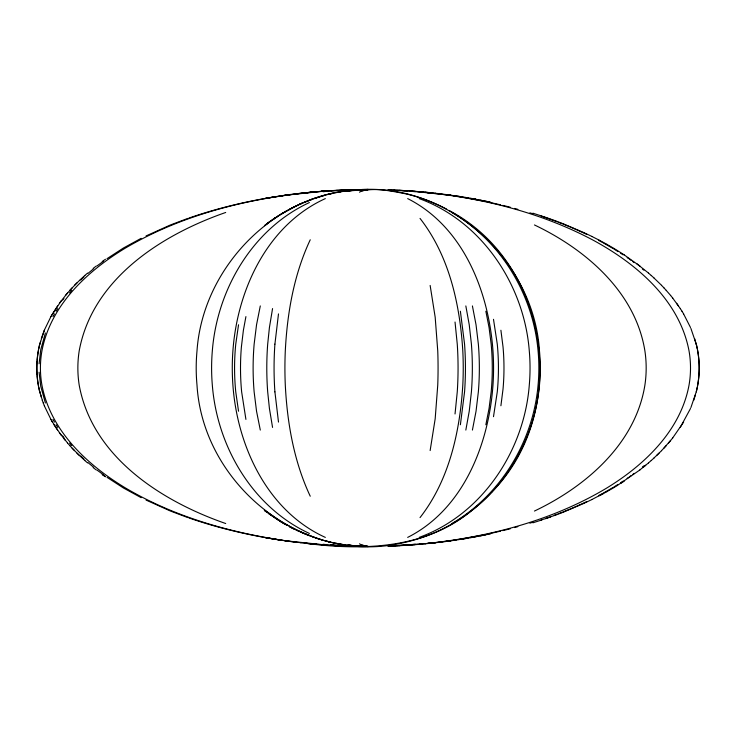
<?xml version="1.0" encoding="UTF-8"?>
<svg xmlns="http://www.w3.org/2000/svg" width="736" height="736" viewBox="0 0 736 736"><rect width="100%" height="100%" fill="white"/><g stroke="black" fill="none" stroke-linecap="round" stroke-linejoin="round"><path stroke-width="1.1" d="M39.091 363.777L40.738 349.72L45.393 333.003M274.914 344.117L278.493 313.913M455.032 413.972L457.258 391.883A100.262 27.848 -90 0 0 457.258 344.117L455.032 322.028M500.903 405.757L503.028 389.086A97.124 39.597 -90 0 0 503.028 346.914L500.903 330.243M460.386 424.764L464.563 391.883A99.167 29.458 -90 0 0 464.563 344.117L460.386 311.236M238.538 324.76L235.759 344.117A97.446 39.026 90 0 0 235.759 391.883L238.538 411.24M430.146 450.561L435.178 418.784L437.745 385.14A103.518 23.396 -90 0 0 437.745 350.86L435.178 317.216L430.146 285.439M272.559 308.577L269.422 327.502L267.692 344.117A98.661 30.369 90 0 0 267.692 391.874L269.422 408.498L272.559 427.423M493.497 416.686L497.269 391.883A97.327 37.959 -90 0 0 497.269 344.117L493.497 319.314M245.916 316.609L243.395 330.243L241.399 346.914A97.069 37.085 90 0 0 241.647 391.883L245.916 419.391M465.833 430.072L469.237 411.24L471.408 391.883A98.366 31.032 -90 0 0 471.408 344.117L469.237 324.76L465.833 305.928M472.411 430.072L476.036 411.24L478.354 391.883A97.768 32.706 -90 0 0 478.354 344.117L476.036 324.76L472.411 305.928M485.852 424.764L489.054 408.498L491.179 391.883A97.262 36.11 -90 0 0 491.17 344.126L489.054 327.502L485.852 311.236M260.296 305.928L256.542 324.76L254.15 344.117A97.538 33.681 90 0 0 254.141 391.883L256.542 411.24L260.296 430.072M39.873 344.117L40.618 341.329M695.492 394.671L693.772 400.228M41.336 338.551L44.289 330.243L50.922 316.609M44.39 330.243L39.772 344.117A97.281 96.462 -90 0 0 38.787 348.772M690.892 407.588L696.238 391.883A97.262 96.342 90 0 0 697.259 387.228M690.506 408.498L680.257 427.423M310.242 239.78C293.968 274.445 287.233 312.837 285.301 350.86A100.28 26.128 -90 0 0 285.301 385.14C287.233 423.163 293.968 461.555 310.242 496.22M52.937 316.609L54.473 313.913M50.821 316.609L61.364 300.674M51.437 315.707L57.574 305.928M683.643 422.087L672.686 437.929M56.092 311.236L57.776 308.577M59.331 303.287L67.629 292.919M62.597 300.168L63.922 298.402M420.026 517.592C449.282 480.148 459.899 431.673 462.797 385.14A98.219 28.612 -90 0 0 462.797 350.86C459.899 304.327 449.282 255.852 420.026 218.408M672.75 437.929L663.89 448.15M65.366 295.486L72.174 287.85M668.5 443.081L670.662 440.514M69.534 292.919L71.76 290.37M492.237 491.703C570.731 411.084 549.433 263.065 449.061 210.459M69.764 290.37L77.022 282.854M666.264 445.63L661.508 450.662M653.927 458.059L661.572 450.662M74.465 285.338L79.552 280.388M656.521 455.612L659.051 453.146M80.702 280.076L83.895 277.003M79.46 280.388L84.824 275.522M651.25 460.478L653.982 458.059M84.732 275.522L87.575 273.12M648.508 462.88L651.314 460.478M639.869 469.927L648.563 462.88M87.97 273.415L93.757 268.622M642.427 467.02L643.862 465.842M642.813 467.608L645.702 465.253M93.178 268.392L96.223 266.073M264.721 225.612L269.091 222.281M264.463 225.612L268.741 222.281M639.924 469.927L617.366 485.466M266.644 223.928L270.968 220.671M632.693 474.508L634.23 473.368M97.06 265.88L103.39 261.298M107.014 258.676L123.464 247.995L141.146 238.335M629.556 476.753L631.129 475.631M102.249 261.492L105.478 259.247M271.317 220.671L278.125 216.071M271.078 220.671L275.503 217.562M627.155 478.418L628.756 477.305M273.323 219.098L280.131 214.608M620.586 482.788L623.088 481.169M620.825 483.331L624.165 481.169M451.922 523.526C500.903 494.923 533.168 441.37 538.071 385.14A110.483 65.136 -90 0 0 538.071 350.86C533.168 294.63 500.903 241.077 451.922 212.474M618.056 484.398L613.769 487.048M280.444 214.608L294.52 206.66M280.223 214.608L282.477 213.182M613.898 487.572L617.412 485.466M359.49 192.188L361.054 191.305M612.904 487.572L603.088 493.212M613.944 487.572L606.777 491.703M282.569 213.182L287.233 210.459M591.818 499.569L606.823 491.703M287.518 210.459L299.708 204.332L312.128 199.226M598.478 495.696L602.177 493.718M599.417 495.696L603.124 493.718M407.67 537.4C463.386 509.294 488.778 444.323 492.973 385.14A95.956 36.009 -90 0 0 492.973 350.86C488.778 291.677 463.386 226.706 407.67 198.6M289.726 209.153L296.985 205.482M534.446 511.051C585.746 486.625 635.435 444.001 644.892 385.14A113.979 112.93 -90 0 0 644.892 350.86C635.435 291.999 585.746 249.375 534.446 224.949M309.414 202.547C252.466 228.832 217.111 289.552 212.327 350.86A99.802 48.668 -90 0 0 212.327 385.14C217.111 446.448 252.466 507.168 309.414 533.453M146.05 235.934L170.458 224.949L187.836 218.408M591.864 499.569L584.007 503.314M325.34 198.6C267.297 224.958 237.25 289.938 232.907 350.86A96.278 39.284 -90 0 0 232.907 385.14C237.25 446.062 267.297 511.042 325.34 537.4M587.061 501.464L576.15 506.478M297.059 205.482L301.962 203.228L299.543 204.332M584.053 503.314L563.555 512.072M571.072 508.677L575.147 506.92M361.836 190.928L367.365 189.529M570.032 509.1L563.813 511.649M304.713 202.17L317.29 197.478M419.161 537.4C482.2 514.584 524.188 450.782 529.285 385.14A101.973 52.55 -90 0 0 529.285 350.86C524.188 285.218 482.2 221.416 419.161 198.6M558.541 513.719L562.764 512.072M563.592 512.072L555.018 515.329M554.272 515.329L557.474 514.124M225.704 212.474C161.432 234.812 92.359 278.99 79.203 350.86A109.673 109.13 -90 0 0 79.203 385.14C92.359 457.01 161.432 501.188 225.704 523.526M309.626 200.164L312.184 199.226M555.054 515.329L545.588 518.438M546.305 518.438L550.721 516.902M361.744 190.974C376.179 187.505 391.497 191.185 405.886 193.844C420.063 197.156 433.798 202.326 446.66 209.153M541.181 519.929L546.342 518.438M314.898 198.334L325.137 195.169M314.76 198.334L322.506 195.896M529.874 523.176L533.048 522.128M188.904 218.058C219.494 207.469 251.169 200.183 283.185 195.528M541.908 519.929L532.892 522.818M514.593 527.574L517.877 526.636M322.672 195.896L327.768 194.488M333.077 193.255L327.916 194.488L330.418 193.844M500.618 531.134L486.643 534.327M502.752 530.619L510.214 528.816M330.556 193.844L335.736 192.703M490.608 533.83L480.36 535.836M484.454 534.768L462.383 538.844M485.742 534.851L475.456 536.774M335.855 192.703L341.09 191.728M470.525 537.666L474.472 536.949M475.907 536.774L460.58 539.332M338.523 192.188L343.776 191.305M265.264 198.334L290.941 194.488M265.954 198.334L275.88 196.668M452.327 540.472L455.676 539.93M457.912 539.571L460.147 539.212M465.98 538.522L455.575 540.104M450.542 540.831L455.943 540.104M280.287 195.896L290.444 194.488M348.781 190.928L351.118 190.596M445.492 541.512L450.892 540.831M427.864 543.048L430.118 542.754M290.416 194.488L296.001 193.844M429.778 543.205C491.473 536.25 553.187 520.104 606.795 488.005C644.69 464.821 680.616 430.551 689.025 385.14A99.388 99.36 -90 0 0 689.025 350.86C679.319 299.727 636.079 263.332 592.416 239.78C536.02 210.036 472.622 195.767 409.382 190.974M440.422 542.156L445.823 541.512M451.205 540.656L430.744 543.205L388.81 546.13M284.317 195.344L325.892 190.974L347.162 189.87M351.192 190.596L352.737 190.403M440.735 542.156L430.238 543.297M311.282 192.188L295.541 193.844L316.517 191.728M347.999 190.974C442.621 176.622 533.6 257.02 539.47 350.86A119.37 76.728 -90 0 1 539.47 385.14C535.044 434.084 510.112 480.967 471.095 511.051C424.838 549.258 361.615 550.73 304.971 543.205M349.241 190.596L354.586 190.063M435.62 542.745L425.114 543.812M311.402 192.188L306.176 192.703M354.412 190.228L355.976 190.063M323.049 191.728L325.229 191.507M354.136 190.228L358.248 189.86M410.762 544.704L415.325 544.272M419.888 543.849L423.31 543.527M419.98 544.272L425.362 543.812M326.25 190.974C256.57 196.264 186.272 212.364 125.534 247.995C87.262 271.06 50.591 305.146 41.934 350.86A97.649 97.483 -90 0 0 41.934 385.14C50.591 430.854 87.262 464.94 125.534 488.005C174.174 516.727 229.43 532.468 285.025 540.656M351.302 190.274L368.156 189.511L346.978 189.87M352.075 190.228L362.48 189.594M350.695 190.238L368.156 189.511L349.388 189.87M316.066 191.728L321.641 191.305M356.022 190.063L360.723 189.704M420.201 544.272L409.685 545.072M349.002 190.293L368.156 189.511L347.815 190.974M354.734 190.063L362.728 189.594L354.697 190.063M321.549 191.305L326.784 190.928M321.236 191.305L326.434 190.928M415.04 544.695L404.515 545.404M347.659 190.247L350.465 190.063M326.701 190.928L331.927 190.596M326.416 190.928L337.088 190.311M349.563 189.87L331.034 190.974M350.327 190.063L353.998 189.86M387.789 546.13L394.312 545.762M397.569 545.578L407.339 545.026M399.335 545.689L404.671 545.404M389.132 546.13L410.026 545.026M336.821 190.311L342.258 190.063M399.473 545.689L394.018 545.937M353.887 189.86L357.632 189.704M342.028 190.063L347.429 189.86M368.156 189.511C280.103 187.892 202.952 264.206 197 350.86A114.908 70.996 -90 0 0 197 385.14C203.062 485.346 304.419 566.242 403.236 542.745C435.427 535.854 465.336 519.147 488.41 495.696A247.636 159.16 -90 0 0 492.228 491.666M357.448 189.704L361.146 189.594M347.245 189.86L352.608 189.704M352.47 189.704L357.788 189.594M357.696 189.594L362.977 189.529M394.018 190.063L404.671 190.596M300.628 542.745L306.296 543.297M349.177 545.404L354.734 545.937M357.632 546.296L347.659 545.753M357.696 546.406L362.977 546.471M352.47 546.296L357.788 546.406M347.245 546.14L352.608 546.296M361.146 546.406L353.887 546.14M357.963 546.13L368.156 546.489L361.744 545.026M342.028 545.937L347.429 546.14M362.48 546.406L352.075 545.772M362.784 546.406L354.586 545.937M342.258 545.937L331.614 545.404M388.81 189.87L410.026 190.974L451.205 195.344M347.162 546.13L326.25 545.026L284.317 540.656M399.335 190.311L409.86 190.928M387.789 189.87L394.312 190.238M397.569 190.422L407.339 190.974M337.088 545.689L326.416 545.072M338.385 545.477L330.685 545.026L349.563 546.13M342.783 545.735L368.156 546.489L351.302 545.726M358.248 546.14L360.842 546.296L354.136 545.772M347.806 545.753L350.465 545.937M409.685 190.928L415.04 191.305M321.236 544.695L326.784 545.072M357.411 546.14L351.872 545.689M349.002 545.707L368.156 546.489L350.695 545.762M414.837 191.305L420.201 191.728M316.066 544.272L321.641 544.695M358.45 546.14L354.412 545.772M367.365 546.471L361.836 545.072M419.98 191.728L430.496 192.703M311.282 543.812L316.406 544.272M316.075 544.272L305.762 543.297M316.517 544.272L306.176 543.297M410.762 191.296L415.325 191.728M419.888 192.151L423.31 192.473M323.049 544.272L325.229 544.493M425.114 192.188L435.62 193.255M352.323 545.514L347.815 545.026L358.128 546.13L354.577 545.762M435.335 193.255L440.735 193.844M301.079 542.745L290.416 541.512M349.241 545.404L343.776 544.695M440.422 193.844L450.892 195.169M296.001 542.156L280.287 540.104M427.864 192.952L430.118 193.246M285.347 540.831L290.444 541.512M445.492 194.488L460.975 196.668M348.698 545.072L351.127 545.404M280.315 540.104L265.264 537.666M455.575 195.896L465.98 197.478M280.876 540.104L265.954 537.666M283.185 540.472C251.169 535.817 219.494 528.531 188.904 517.942M452.327 195.528L455.676 196.07M457.912 196.429L460.147 196.788M462.383 197.156L484.454 201.232M465.566 197.478L475.907 199.226L470.525 198.334M475.456 199.226L490.608 202.17M335.736 543.297L343.804 544.695L333.077 542.745M480.36 200.164L489.118 201.958M486.643 201.673L500.618 204.866M333.206 542.745L327.768 541.512M502.752 205.381L510.214 207.184M325.137 540.831L330.464 542.156L322.506 540.104M514.593 208.426L517.877 209.364M322.672 540.104L312.128 536.774M322.561 540.104L317.29 538.522M532.892 213.182L546.342 217.562M529.874 212.824L533.048 213.872M317.474 538.522L296.985 530.518M541.181 216.071L553.187 220.285M546.305 217.562L555.054 220.671M555.018 220.671L563.592 223.928M554.272 220.671L557.474 221.876M187.836 517.592L170.458 511.051L146.05 500.066M307.078 534.851L309.773 535.836M558.541 222.281L562.764 223.928M563.555 223.928L584.053 232.686M563.813 224.351L570.032 226.9M307.234 534.851L289.644 526.847L294.593 529.34M302.036 532.772L304.548 533.83M571.072 227.323L575.147 229.08M576.15 229.522L587.061 234.536M584.007 232.686L591.864 236.431M297.234 530.518L280.444 521.392L264.721 510.388M141.146 497.665L123.464 488.005L107.014 477.324M591.818 236.431L599.463 240.304M599.417 240.304L606.823 244.297M598.478 240.304L602.177 242.282M361.054 544.695L359.49 543.812M603.088 242.788L612.904 248.428M287.316 525.541L280.131 521.392M606.777 244.297L613.944 248.428M284.933 524.198L268.741 513.719M613.898 248.428L617.412 250.534M613.769 248.952L618.056 251.602M617.366 250.534L624.165 254.831M620.586 253.212L623.088 254.831M277.904 519.929L264.353 510.388M624.119 254.831L639.924 266.073M627.155 257.582L628.756 258.695M102.332 474.508L105.478 476.753L102.249 474.508M629.556 259.247L631.129 260.369M97.06 470.12L103.39 474.702M632.693 261.492L634.23 262.632M636.852 263.773L648.563 273.12M264.463 510.388L266.644 512.072M93.178 467.608L96.223 469.927M642.427 268.98L643.862 270.158M87.97 462.585L93.757 467.378M648.508 273.12L651.314 275.522M84.732 460.478L87.575 462.88M651.25 275.522L653.982 277.941M84.824 460.478L76.921 453.146M653.927 277.941L661.572 285.338M80.702 455.924L83.895 458.997M79.552 455.612L72.082 448.15M74.557 450.662L69.764 445.63M661.508 285.338L663.955 287.85M663.89 287.85L666.264 290.37M666.2 290.37L670.662 295.486M67.528 443.081L69.865 445.63M69.534 443.081L71.76 445.63M67.629 443.081L59.331 432.713M670.597 295.486L672.75 298.071M63.379 437.929L65.467 440.514M672.686 298.071L680.322 308.577M62.597 435.832L63.922 437.598M61.364 435.326L53.995 424.764M676.623 303.287L678.482 305.928M57.574 430.072L50.821 419.391M680.257 308.577L682.024 311.236M56.092 424.764L57.776 427.423M681.959 311.236L683.643 313.913M683.588 313.913L690.506 327.502M51.437 420.293L52.468 422.087M52.937 419.391L54.473 422.087M50.922 419.391L44.289 405.757M690.892 328.412L696.238 344.117A97.262 96.342 90 0 1 697.259 348.772M43.222 402.997L44.39 405.757M42.237 400.228L43.323 402.997M45.393 402.997L40.738 386.28L39.091 372.223M42.338 400.228L39.772 391.883A97.281 96.462 -90 0 1 38.787 387.228M694.609 338.551L696.164 344.117M41.437 397.449L39.873 391.883M278.493 422.087L274.914 391.883M697.443 349.71A97.262 96.342 90 0 1 697.443 386.29M38.603 386.29A97.281 96.462 -90 0 1 37.205 375.986M37.131 375.047A97.281 96.462 -90 0 1 37.131 360.953M37.205 360.014A97.281 96.462 -90 0 1 38.603 349.71M696.274 344.108A97.667 97.198 90 0 1 696.274 391.892M39.726 391.892A97.474 96.894 -90 0 1 39.726 344.108M274.905 391.883A99.608 28.759 90 0 1 274.905 344.117M346.555 190.928L343.868 191.305L349.177 190.596L346.555 190.928"/></g></svg>
